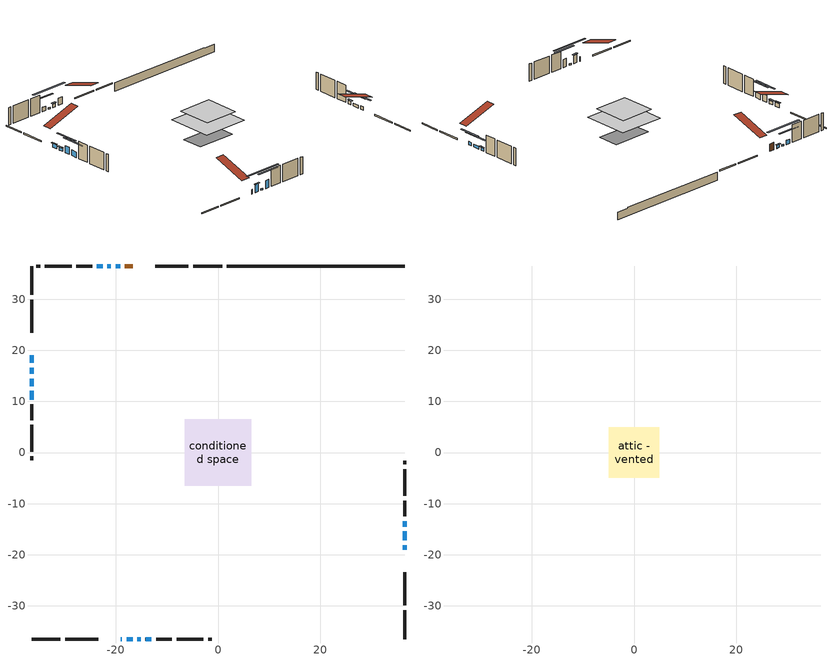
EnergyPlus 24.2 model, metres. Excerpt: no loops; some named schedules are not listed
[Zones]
conditioned space
 floor outside (Floor1 construction): -2.45,-2.45 -2.45,2.45 2.45,2.45 2.45,-2.45 z0.53
 floor adiabatic (AdiabaticFloorConstruction): -6.52,-6.52 -6.52,6.52 6.52,6.52 6.52,-6.52 z2.97
 floor foundation (Slab1 construction): -5.66,-3.03 -5.66,3.03 5.66,3.03 5.66,-3.03 z-1.78
 wall outside (RimJoist1 construction): 0.82,36.49 -4.84,36.49 / -36.49,-36.49 -30.83,-36.49 / -36.49,36.49 -36.49,30.83 / 36.49,-36.49 36.49,-30.83 z0.53:0.83
 wall outside (RimJoist2 construction): -5.77,36.49 -12.29,36.49 / -29.9,-36.49 -23.39,-36.49 / -36.49,29.9 -36.49,23.39 / 36.49,-29.9 36.49,-23.39 z0.53:0.83
 wall outside (AdiabaticWallConstruction 1): -16.68,36.49 -18.22,36.49 z0.53:2.56
 wall outside (AdiabaticWallConstruction): -19,-36.49 -18.8,-36.49 z0.53:1.75; -19.15,36.49 -20.04,36.49 / -36.49,16.6 -36.49,15.4 / 36.49,-19 36.49,-18.11 / 36.49,-14.5 36.49,-13.43 z0.53:1.47; -17.87,-36.49 -16.73,-36.49 / -14.19,-36.49 -13.04,-36.49 z0.53:2.79; -36.49,19 -36.49,17.53 z0.53:1.67; -20.97,36.49 -21.65,36.49 / -15.8,-36.49 -15.11,-36.49 z0.53:0.97; 36.49,-17.18 36.49,-15.43 z0.53:1.27; -22.58,36.49 -23.73,36.49 z0.53:1.73; -36.49,14.48 -36.49,13 z0.53:2.51; -36.49,12.07 -36.49,10.32 z0.53:2.08
 wall outside (Wall1 construction): -24.65,36.49 -27.73,36.49 / -12.11,-36.49 -9.03,-36.49 / -36.49,9.39 -36.49,6.31 / 36.49,-12.5 36.49,-9.42 z0.53:5.41
 wall outside (Wall2 construction): -28.66,36.49 -33.89,36.49 / -8.1,-36.49 -2.87,-36.49 / -36.49,5.38 -36.49,0.15 / 36.49,-8.5 36.49,-3.26 z0.53:5.41
 wall outside (Wall3 construction): -34.82,36.49 -35.56,36.49 / -1.94,-36.49 -1.2,-36.49 / -36.49,-0.78 -36.49,-1.52 / 36.49,-2.33 36.49,-1.59 z0.53:5.41
 wall foundation (FoundationWall1 construction): 1.74,36.49,-1.78 1.74,36.49,0.53 33.02,36.49,0.53 33.02,36.49,0.36 36.49,36.49,0.36 36.49,36.49,-1.78
 window (WindowConstruction 11): -19,-36.49 -18.8,-36.49 z0.53:1.75
 window (WindowConstruction 7): -19.15,36.49 -20.04,36.49 z0.53:1.47
 window (WindowConstruction 8): -17.87,-36.49 -16.73,-36.49 z0.53:2.79
 window (WindowConstruction 9): -36.49,19 -36.49,17.53 z0.53:1.67
 window (WindowConstruction 10): -36.49,16.6 -36.49,15.4 z0.53:1.47
 window (WindowConstruction 12): -20.97,36.49 -21.65,36.49 z0.53:0.96
 window (WindowConstruction 13): -15.8,-36.49 -15.11,-36.49 z0.53:0.96
 window (WindowConstruction): 36.49,-19 36.49,-18.11 z0.53:1.47
 window (WindowConstruction 1): 36.49,-17.18 36.49,-15.43 z0.53:1.27
 window (WindowConstruction 2): -22.58,36.49 -23.72,36.49 z0.53:1.72
 window (WindowConstruction 3): -14.18,-36.49 -13.04,-36.49 z0.53:2.79
 window (WindowConstruction 4): -36.49,14.47 -36.49,13 z0.53:2.51
 window (WindowConstruction 5): -36.49,12.07 -36.49,10.32 z0.53:2.08
 window (WindowConstruction 6): 36.49,-14.5 36.49,-13.43 z0.53:1.47
 door (Door): -16.68,36.49 -18.22,36.49 z0.53:2.56
 ceiling adiabatic (AdiabaticFloorConstruction): 6.52,-6.52 6.52,6.52 -6.52,6.52 -6.52,-6.52 z2.97
attic - vented
 floor to conditioned space (Floor2 construction Reversed): -4.93,-4.93 -4.93,4.93 4.93,4.93 4.93,-4.93 z5.41
 roof outside (Roof1 construction): -15.75,36.49,5.41 -15.75,26.89,8.61 -13.22,26.89,8.61 -13.22,36.49,5.41; -19.93,-36.49,5.41 -19.93,-26.89,8.61 -22.46,-26.89,8.61 -22.46,-36.49,5.41; -36.49,19.93,5.41 -26.89,19.93,8.61 -26.89,22.46,8.61 -36.49,22.46,5.41; 36.49,-19.93,5.41 26.89,-19.93,8.61 26.89,-22.46,8.61 36.49,-22.46,5.41
shading: -20.24,36.49 -18.95,36.49 -18.95,36.9 -20.24,36.9 z1.67; -16.53,-36.49 -18.07,-36.49 -18.07,-36.9 -16.53,-36.9 z2.99; -36.49,17.33 -36.49,19.2 -36.9,19.2 -36.9,17.33 z1.87; -36.49,15.2 -36.49,16.8 -36.9,16.8 -36.9,15.2 z1.67; -26.83,36.49 -15.79,36.49 -15.79,36.9 -26.83,36.9 z6.14; -9.94,-36.49 -20.98,-36.49 -20.98,-36.9 -9.94,-36.9 z6.14; 36.49,-15.42 36.49,-21.69 36.9,-21.69 36.9,-15.42 z4.16; 36.49,-12.74 36.49,-19.87 36.9,-19.87 36.9,-12.74 z3.96; -26.42,36.49 -19.89,36.49 -19.89,36.9 -26.42,36.9 z4.42; -10.35,-36.49 -16.88,-36.49 -16.88,-36.9 -10.35,-36.9 z5.48; -36.49,10.31 -36.49,17.17 -36.9,17.17 -36.9,10.31 z5.2; -36.49,7.63 -36.49,14.77 -36.9,14.77 -36.9,7.63 z4.77; 36.49,-13.23 36.49,-14.7 36.9,-14.7 36.9,-13.23 z1.67
[Building]
Building 1: Terrain=Suburbs
[Site:Location]
Erieau AUT_ON: Latitude {deg}=42.25; Longitude {deg}=-81.9; Time Zone {hr}=-5; Elevation {m}=178; Keep Site Location Information=Yes
[Site:GroundTemperature:Shallow]
5.2292, 3.30147, 3.1471, 4.0619, 7.73432, 11.3896, 14.5586, 16.5661, 16.7366, 15.1039, 12.0157, 8.47254
[Site:WaterMainsTemperature]
Calculation Method=Schedule; Temperature Schedule=mains temperature schedule
[Material] Roughness=Rough; Thermal Absorptance=0.9
Name | Thickness {m} | Conductivity {W/m-K} | Density {kg/m3} | Specific Heat {J/kg-K} | Solar Absorptance | Visible Absorptance
asphalt or fiberglass shingles | 0.00635 | 0.162714 | 1121.4 | 1465.45 | 0.4 | 0.4
ceiling loosefill ins | 0.169333 | 0.0480833 | 16.02 | 1046.75 | 0.7 | 0.7
ceiling stud and cavity | 0.1397 | 0.110497 | 65.682 | 1177.47 | 0.7 | 0.7
concrete 4.0 in. | 0.1016 | 1.803125 | 2242.8 | 837.4 | 0.7 | 0.7
concrete 8.0 in. | 0.2032 | 1.803125 | 2242.8 | 837.4 | 0.7 | 0.7
door material | 0.04445 | 0.053851 | 512.64 | 1214.23 | 0.7 | 0.7
exterior vertical ins | 0.0454343 | 0.029427 | 32.04 | 1214.23 | 0.7 | 0.7
floor covering | 0.0127 | 0.0433444 | 54.468 | 1339.84 | 0.6 | 0.6
floor rigid ins; rim joist rigid ins; wall rigid ins | 0.051816 | 0.029427 | 32.04 | 1214.23 | 0.7 | 0.7
floor rigid ins 1; wall rigid ins 1 | 0.512978 | 0.029427 | 32.04 | 1214.23 | 0.7 | 0.7
floor stud and cavity | 0.1397 | 0.109704 | 92.3553 | 1139.71 | 0.7 | 0.7
floor stud and cavity 1 | 0.1397 | 1.75129 | 37.0049 | 1207.88 | 0.7 | 0.7
furniture material conditioned space 1 | 0.1524 | 0.115458 | 640.8 | 1214.23 | 0.6 | 0.6
gypsum board | 0.0127 | 0.160291 | 801 | 837.4 | 0.6 | 0.6
gypsum board 1 | 0.0127 | 0.160291 | 801 | 837.4 | 0.7 | 0.7
osb sheathing 0.5 in. | 0.0127 | 0.115458 | 512.64 | 1214.23 | 0.7 | 0.7
osb sheathing 0.75 in. | 0.01905 | 0.115458 | 512.64 | 1214.23 | 0.7 | 0.7
osb sheathing 2.0 in. | 0.0508 | 0.115458 | 512.64 | 1214.23 | 0.7 | 0.7
rim joist stud and cavity | 0.0508 | 0.0406006 | 125.044 | 1163.47 | 0.6 | 0.6
rim joist stud and cavity 1 | 0.0508 | 0.0332151 | 125.044 | 1163.47 | 0.6 | 0.6
wall stud and cavity | 0.1397 | 0.17173 | 139.0536 | 1170.24 | 0.7 | 0.7
wall stud and cavity 1 | 0.1397 | 0.16633 | 139.0536 | 1170.24 | 0.7 | 0.7
wall stud and cavity 2 | 0.1397 | 0.31114 | 139.0536 | 1170.24 | 0.7 | 0.7
wall stud and cavity 3 | 0.0889 | 0.380278 | 52.3479 | 1209.89 | 0.7 | 0.7
wall stud and cavity 4 | 0.0889 | 0.391764 | 83.0341 | 1211.67 | 0.7 | 0.7
wood siding | 0.0254 | 0.102417 | 544.68 | 1172.36 | 0.4 | 0.4
wood siding 1; wood siding 2; wood siding 3 | 0.0254 | 0.102417 | 544.68 | 1172.36 | 0.7 | 0.7
[WindowMaterial:SimpleGlazingSystem]
Name | U-Factor {W/m2-K} | Solar Heat Gain Coefficient
WindowMaterial | 2.50229 | 0.59
WindowMaterial 1 | 2.47788 | 0.61
WindowMaterial 10 | 7.55231 | 0.54
WindowMaterial 11 | 3.02297 | 0.55
WindowMaterial 2 | 2.447218 | 0.62
WindowMaterial 3 | 2.07644 | 0.58
WindowMaterial 4 | 2.9378 | 0.62
WindowMaterial 5 | 2.38646 | 0.64
WindowMaterial 6 | 2.58576 | 0.56
WindowMaterial 7 | 2.40066 | 0.64
WindowMaterial 8 | 2.42905 | 0.63
WindowMaterial 9 | 2.46993 | 0.61
[Construction]
AdiabaticFloorConstruction: floor stud and cavity 1, floor rigid ins 1, osb sheathing 0.75 in., floor covering
AdiabaticWallConstruction: wood siding 2, wall rigid ins 1, wall stud and cavity 3, gypsum board
AdiabaticWallConstruction 1: wood siding 3, wall rigid ins 1, wall stud and cavity 3, gypsum board
Door: door material
Floor1 construction: floor stud and cavity, floor rigid ins, osb sheathing 0.75 in., floor covering
Floor2 construction Reversed: gypsum board, ceiling stud and cavity, ceiling loosefill ins
FoundationWall1 construction: concrete 8.0 in., gypsum board 1
furniture construction conditioned space 1: furniture material conditioned space 1
PartitionWallConstruction: gypsum board, wall stud and cavity 4, gypsum board
RimJoist1 construction: wood siding 1, rim joist rigid ins, osb sheathing 2.0 in., rim joist stud and cavity
RimJoist2 construction: wood siding 1, osb sheathing 2.0 in., rim joist stud and cavity 1
Roof1 construction: asphalt or fiberglass shingles
Slab1 construction: concrete 4.0 in.
Wall1 construction: wood siding, wall rigid ins, osb sheathing 0.5 in., wall stud and cavity, gypsum board
Wall2 construction: wood siding, wall rigid ins, osb sheathing 0.5 in., wall stud and cavity 1, gypsum board
Wall3 construction: wood siding, wall rigid ins, osb sheathing 0.5 in., wall stud and cavity 2, gypsum board
WindowConstruction; WindowConstruction 7: WindowMaterial
WindowConstruction 1: WindowMaterial 1
WindowConstruction 10: WindowMaterial 9
WindowConstruction 11: WindowMaterial 10
WindowConstruction 12; WindowConstruction 13: WindowMaterial 11
WindowConstruction 2: WindowMaterial 2
WindowConstruction 3: WindowMaterial 3
WindowConstruction 4: WindowMaterial 4
WindowConstruction 5: WindowMaterial 5
WindowConstruction 6: WindowMaterial 6
WindowConstruction 8: WindowMaterial 7
WindowConstruction 9: WindowMaterial 8
[Zone] Multiplier=1; Part of Total Floor Area=Yes
Name | Volume {m3}
attic - vented | 50.4676
conditioned space | 582.2
[Space]
Name | Zone | Volume {m3}
attic - vented 1 | attic - vented | 50.4676
conditioned space 1 | conditioned space | 582.2
[ZoneInfiltration:EffectiveLeakageArea]
infil attic - vented 1: Zone or Space=attic - vented 1; Schedule=Always On Discrete; Effective Air Leakage Area {cm2}=4663.2; Stack Coefficient=0.000222528; Wind Coefficient=1.00789e-05
[ZoneMixing]
whole house fan mix: Zone or Space=attic - vented; Schedule=Always On Continuous; Design Flow Rate Calculation Method=Flow/Zone; Design Flow Rate {m3/s}=0; Source Zone or Space=conditioned space
[SurfaceProperty:ExposedFoundationPerimeter]
Slab1: Exposed Perimeter Calculation Method=TotalExposedPerimeter; Total Exposed Perimeter {m}=34.747
[InternalMass] Zone or ZoneList=conditioned space; Space or SpaceList=conditioned space 1
Name | Construction | Surface Area {m2}
furniture mass conditioned space 1 | furniture construction conditioned space 1 | 105.128
partition wall mass | PartitionWallConstruction | 262.82
[Lights]
interior lighting: Zone or ZoneList or Space or SpaceList=conditioned space 1; Schedule=interior lighting schedule; Design Level Calculation Method=LightingLevel; Lighting Level {W}=343.2; Return Air Fraction=0; Fraction Radiant=0.6; Fraction Visible=0.2; Fraction Replaceable=1
[People]
occupants: Zone or ZoneList or Space or SpaceList=conditioned space 1; Number of People Schedule=occupants schedule; Number of People Calculation Method=People; Number of People=3; Fraction Radiant=0.314171; Sensible Heat Fraction=0.56303; Activity Level Schedule=occupants activity schedule; Carbon Dioxide Generation Rate {m3/s-W}=0; Enable ASHRAE 55 Comfort Warnings=No; Mean Radiant Temperature Calculation Type=EnclosureAveraged
[ElectricEquipment] Zone or ZoneList or Space or SpaceList=conditioned space 1; Design Level Calculation Method=EquipmentLevel
Name | Schedule | Design Level {W} | Fraction Latent | Fraction Radiant | Fraction Lost
clothes dryer | clothes dryer schedule | 140.772 | 0.015 | 0.081 | 0.85
clothes washer | clothes washer schedule | 32.1985 | 0.03 | 0.162 | 0.7
cooking range | cooking range schedule | 215.147 | 0.08 | 0.432 | 0.2
dishwasher | dishwasher schedule | 66.8632 | 0.3 | 0.18 | 0.4
fridge | fridge schedule | 72.9452 | 0 | 0.6 | 0
mech vent bath fan 0 | mech vent bath fan 0 schedule | 50.2 | 0 | 0 | 1
mech vent bath fan 1 | mech vent bath fan 1 schedule | 50.2 | 0 | 0 | 1
mech vent bath fan 2 | mech vent bath fan 2 schedule | 50.2 | 0 | 0 | 1
mech vent bath fan 3 | mech vent bath fan 3 schedule | 50.2 | 0 | 0 | 1
mech vent house fan | mech vent house fan schedule | 0 | 0 | 0 | 1
mech vent house fan cfis | mech vent house fan cfis schedule | 0 | 0 | 0 | 0
mech vent range fan 0 | mech vent range fan 0 schedule | 57 | 0 | 0 | 1
misc plug loads | misc plug loads schedule | 494.7 | 0.045 | 0.513 | 0.1
whole house fan | Always On Discrete | 0 | 0 | 0 | 1
[OtherEquipment] Zone or ZoneList or Space or SpaceList=conditioned space 1; Design Level Calculation Method=EquipmentLevel
Name | Fuel Type | Schedule | Design Level {W} | Fraction Latent | Fraction Radiant | Fraction Lost
clothes dryer 1 | Electricity | clothes dryer schedule | 0 | 0.015 | 0.081 | 0.85
cooking range 1 | Electricity | cooking range schedule | 0 | 0.08 | 0.432 | 0.2
general water use latent | None | general water use schedule | 62.594 | 1 | 0 | 0
general water use sensible | None | general water use schedule | -61.6891 | 0 | 0.6 | 0
mech vent house fan latent load | None | Always On Discrete | 0 | 1 | 0 | 0
mech vent house fan sensible load | None | Always On Discrete | 0 | 0 | 0 | 0
water heater energy adjustment1 | NaturalGas | Always On Discrete | 0.01 | 0 | 0 | 1
[ZoneInfiltration:DesignFlowRate] Zone or ZoneList or Space or SpaceList=conditioned space 1; Schedule=Always On Discrete; Design Flow Rate Calculation Method=Flow/Zone; Design Flow Rate {m3/s}=0
infil flow; natural vent flow; whole house fan flow
[Foundation:Kiva]
Foundation Kiva 1: Initial Indoor Air Temperature {C}=18; Wall Height Above Grade {m}=0.529986; Wall Depth Below Slab {m}=0.2032; Custom Block Material Name 1=exterior vertical ins; Custom Block Depth 1 {m}=2.30999; Custom Block X Position 1 {m}=0.2159; Custom Block Z Position 1 {m}=0
[Foundation:Kiva:Settings]
Soil Conductivity {W/m-K}=0.849921; Soil Density {kg/m3}=1842.3; Soil Specific Heat {J/kg-K}=418.7; Ground Solar Absorptivity=0.9; Ground Thermal Absorptivity=0.9; Ground Surface Roughness {m}=0.03; Far-Field Width {m}=40; Deep-Ground Boundary Condition=ZeroFlux; Deep-Ground Depth {m}=40; Minimum Cell Dimension {m}=0.2; Maximum Cell Growth Coefficient=3; Simulation Timestep=Timestep
[Exterior:Lights]
exterior lighting: Schedule=exterior lighting schedule; Design Level {W}=75.6
[Schedule:Constant]
Name | Hourly Value
Always On Continuous; mech vent house fan schedule; mech vent house fan cfis schedule; Always On Discrete | 1
occupants activity schedule | 117.228
fridge schedule | 0
[Schedule:Week:Daily]
interior lighting schedule Week Rule - Jan1-Jan27: interior lighting schedule day, interior lighting schedule day, interior lighting schedule day, interior lighting schedule day, interior lighting schedule day, interior lighting schedule day, interior lighting schedule day, interior lighting schedule default day, interior lighting schedule default day, interior lighting schedule default day, interior lighting schedule default day, interior lighting schedule default day
interior lighting schedule Week Rule - Jan28-Feb3: interior lighting schedule day, interior lighting schedule day, interior lighting schedule day, interior lighting schedule day, interior lighting schedule day 1, interior lighting schedule day 1, interior lighting schedule day 1, interior lighting schedule default day, interior lighting schedule default day, interior lighting schedule default day, interior lighting schedule default day, interior lighting schedule default day
interior lighting schedule Week Rule - Feb4-Feb24: interior lighting schedule day 1, interior lighting schedule day 1, interior lighting schedule day 1, interior lighting schedule day 1, interior lighting schedule day 1, interior lighting schedule day 1, interior lighting schedule day 1, interior lighting schedule default day, interior lighting schedule default day, interior lighting schedule default day, interior lighting schedule default day, interior lighting schedule default day
interior lighting schedule Week Rule - Feb25-Mar3: interior lighting schedule day 1, interior lighting schedule day 1, interior lighting schedule day 1, interior lighting schedule day 1, interior lighting schedule day 2, interior lighting schedule day 2, interior lighting schedule day 2, interior lighting schedule default day, interior lighting schedule default day, interior lighting schedule default day, interior lighting schedule default day, interior lighting schedule default day
interior lighting schedule Week Rule - Mar4-Mar31: interior lighting schedule day 2, interior lighting schedule day 2, interior lighting schedule day 2, interior lighting schedule day 2, interior lighting schedule day 2, interior lighting schedule day 2, interior lighting schedule day 2, interior lighting schedule default day, interior lighting schedule default day, interior lighting schedule default day, interior lighting schedule default day, interior lighting schedule default day
interior lighting schedule Week Rule - Apr1-Apr28: interior lighting schedule day 3, interior lighting schedule day 3, interior lighting schedule day 3, interior lighting schedule day 3, interior lighting schedule day 3, interior lighting schedule day 3, interior lighting schedule day 3, interior lighting schedule default day, interior lighting schedule default day, interior lighting schedule default day, interior lighting schedule default day, interior lighting schedule default day
interior lighting schedule Week Rule - Apr29-May5: interior lighting schedule day 3, interior lighting schedule day 3, interior lighting schedule day 4, interior lighting schedule day 4, interior lighting schedule day 4, interior lighting schedule day 4, interior lighting schedule day 4, interior lighting schedule default day, interior lighting schedule default day, interior lighting schedule default day, interior lighting schedule default day, interior lighting schedule default day
interior lighting schedule Week Rule - May6-May26: interior lighting schedule day 4, interior lighting schedule day 4, interior lighting schedule day 4, interior lighting schedule day 4, interior lighting schedule day 4, interior lighting schedule day 4, interior lighting schedule day 4, interior lighting schedule default day, interior lighting schedule default day, interior lighting schedule default day, interior lighting schedule default day, interior lighting schedule default day
interior lighting schedule Week Rule - May27-Jun2: interior lighting schedule day 4, interior lighting schedule day 4, interior lighting schedule day 4, interior lighting schedule day 4, interior lighting schedule day 4, interior lighting schedule day 5, interior lighting schedule day 5, interior lighting schedule default day, interior lighting schedule default day, interior lighting schedule default day, interior lighting schedule default day, interior lighting schedule default day
interior lighting schedule Week Rule - Jun3-Jun30: interior lighting schedule day 5, interior lighting schedule day 5, interior lighting schedule day 5, interior lighting schedule day 5, interior lighting schedule day 5, interior lighting schedule day 5, interior lighting schedule day 5, interior lighting schedule default day, interior lighting schedule default day, interior lighting schedule default day, interior lighting schedule default day, interior lighting schedule default day
interior lighting schedule Week Rule - Jul1-Jul28: interior lighting schedule day 6, interior lighting schedule day 6, interior lighting schedule day 6, interior lighting schedule day 6, interior lighting schedule day 6, interior lighting schedule day 6, interior lighting schedule day 6, interior lighting schedule default day, interior lighting schedule default day, interior lighting schedule default day, interior lighting schedule default day, interior lighting schedule default day
interior lighting schedule Week Rule - Jul29-Aug4: interior lighting schedule day 6, interior lighting schedule day 6, interior lighting schedule day 6, interior lighting schedule day 7, interior lighting schedule day 7, interior lighting schedule day 7, interior lighting schedule day 7, interior lighting schedule default day, interior lighting schedule default day, interior lighting schedule default day, interior lighting schedule default day, interior lighting schedule default day
interior lighting schedule Week Rule - Aug5-Aug25: interior lighting schedule day 7, interior lighting schedule day 7, interior lighting schedule day 7, interior lighting schedule day 7, interior lighting schedule day 7, interior lighting schedule day 7, interior lighting schedule day 7, interior lighting schedule default day, interior lighting schedule default day, interior lighting schedule default day, interior lighting schedule default day, interior lighting schedule default day
interior lighting schedule Week Rule - Aug26-Sep1: interior lighting schedule day 7, interior lighting schedule day 7, interior lighting schedule day 7, interior lighting schedule day 7, interior lighting schedule day 7, interior lighting schedule day 7, interior lighting schedule day 8, interior lighting schedule default day, interior lighting schedule default day, interior lighting schedule default day, interior lighting schedule default day, interior lighting schedule default day
interior lighting schedule Week Rule - Sep2-Sep29: interior lighting schedule day 8, interior lighting schedule day 8, interior lighting schedule day 8, interior lighting schedule day 8, interior lighting schedule day 8, interior lighting schedule day 8, interior lighting schedule day 8, interior lighting schedule default day, interior lighting schedule default day, interior lighting schedule default day, interior lighting schedule default day, interior lighting schedule default day
interior lighting schedule Week Rule - Sep30-Oct6: interior lighting schedule day 8, interior lighting schedule day 9, interior lighting schedule day 9, interior lighting schedule day 9, interior lighting schedule day 9, interior lighting schedule day 9, interior lighting schedule day 9, interior lighting schedule default day, interior lighting schedule default day, interior lighting schedule default day, interior lighting schedule default day, interior lighting schedule default day
interior lighting schedule Week Rule - Oct7-Oct27: interior lighting schedule day 9, interior lighting schedule day 9, interior lighting schedule day 9, interior lighting schedule day 9, interior lighting schedule day 9, interior lighting schedule day 9, interior lighting schedule day 9, interior lighting schedule default day, interior lighting schedule default day, interior lighting schedule default day, interior lighting schedule default day, interior lighting schedule default day
interior lighting schedule Week Rule - Oct28-Nov3: interior lighting schedule day 9, interior lighting schedule day 9, interior lighting schedule day 9, interior lighting schedule day 9, interior lighting schedule day 10, interior lighting schedule day 10, interior lighting schedule day 10, interior lighting schedule default day, interior lighting schedule default day, interior lighting schedule default day, interior lighting schedule default day, interior lighting schedule default day
interior lighting schedule Week Rule - Nov4-Nov24: interior lighting schedule day 10, interior lighting schedule day 10, interior lighting schedule day 10, interior lighting schedule day 10, interior lighting schedule day 10, interior lighting schedule day 10, interior lighting schedule day 10, interior lighting schedule default day, interior lighting schedule default day, interior lighting schedule default day, interior lighting schedule default day, interior lighting schedule default day
interior lighting schedule Week Rule - Nov25-Dec1: interior lighting schedule day 10, interior lighting schedule day 10, interior lighting schedule day 10, interior lighting schedule day 10, interior lighting schedule day 10, interior lighting schedule day 10, interior lighting schedule day 11, interior lighting schedule default day, interior lighting schedule default day, interior lighting schedule default day, interior lighting schedule default day, interior lighting schedule default day
interior lighting schedule Week Rule - Dec2-Dec31: interior lighting schedule day 11, interior lighting schedule day 11, interior lighting schedule day 11, interior lighting schedule day 11, interior lighting schedule day 11, interior lighting schedule day 11, interior lighting schedule day 11, interior lighting schedule default day, interior lighting schedule default day, interior lighting schedule default day, interior lighting schedule default day, interior lighting schedule default day
occupants schedule Week Rule - Jan1-Dec31: occupants schedule day, occupants schedule day, occupants schedule day, occupants schedule day, occupants schedule day, occupants schedule day, occupants schedule day, occupants schedule default day, occupants schedule default day, occupants schedule default day, occupants schedule default day, occupants schedule default day
clothes dryer schedule Week Rule - Jan1-Dec31: clothes dryer schedule day, clothes dryer schedule day, clothes dryer schedule day, clothes dryer schedule day, clothes dryer schedule day, clothes dryer schedule day, clothes dryer schedule day, clothes dryer schedule default day, clothes dryer schedule default day, clothes dryer schedule default day, clothes dryer schedule default day, clothes dryer schedule default day
clothes washer schedule Week Rule - Jan1-Dec31: clothes washer schedule day, clothes washer schedule day, clothes washer schedule day, clothes washer schedule day, clothes washer schedule day, clothes washer schedule day, clothes washer schedule day, clothes washer schedule default day, clothes washer schedule default day, clothes washer schedule default day, clothes washer schedule default day, clothes washer schedule default day
cooking range schedule Week Rule - Jan1-Dec31: cooking range schedule day, cooking range schedule day, cooking range schedule day, cooking range schedule day, cooking range schedule day, cooking range schedule day, cooking range schedule day, cooking range schedule default day, cooking range schedule default day, cooking range schedule default day, cooking range schedule default day, cooking range schedule default day
dishwasher schedule Week Rule - Jan1-Dec31: dishwasher schedule day, dishwasher schedule day, dishwasher schedule day, dishwasher schedule day, dishwasher schedule day, dishwasher schedule day, dishwasher schedule day, dishwasher schedule default day, dishwasher schedule default day, dishwasher schedule default day, dishwasher schedule default day, dishwasher schedule default day
mech vent bath fan 0 schedule Week Rule - Jan1-Dec31: mech vent bath fan 0 schedule day, mech vent bath fan 0 schedule day, mech vent bath fan 0 schedule day, mech vent bath fan 0 schedule day, mech vent bath fan 0 schedule day, mech vent bath fan 0 schedule day, mech vent bath fan 0 schedule day, mech vent bath fan 0 schedule default day, mech vent bath fan 0 schedule default day, mech vent bath fan 0 schedule default day, mech vent bath fan 0 schedule default day, mech vent bath fan 0 schedule default day
mech vent bath fan 1 schedule Week Rule - Jan1-Dec31: mech vent bath fan 1 schedule day, mech vent bath fan 1 schedule day, mech vent bath fan 1 schedule day, mech vent bath fan 1 schedule day, mech vent bath fan 1 schedule day, mech vent bath fan 1 schedule day, mech vent bath fan 1 schedule day, mech vent bath fan 1 schedule default day, mech vent bath fan 1 schedule default day, mech vent bath fan 1 schedule default day, mech vent bath fan 1 schedule default day, mech vent bath fan 1 schedule default day
mech vent bath fan 2 schedule Week Rule - Jan1-Dec31: mech vent bath fan 2 schedule day, mech vent bath fan 2 schedule day, mech vent bath fan 2 schedule day, mech vent bath fan 2 schedule day, mech vent bath fan 2 schedule day, mech vent bath fan 2 schedule day, mech vent bath fan 2 schedule day, mech vent bath fan 2 schedule default day, mech vent bath fan 2 schedule default day, mech vent bath fan 2 schedule default day, mech vent bath fan 2 schedule default day, mech vent bath fan 2 schedule default day
mech vent bath fan 3 schedule Week Rule - Jan1-Dec31: mech vent bath fan 3 schedule day, mech vent bath fan 3 schedule day, mech vent bath fan 3 schedule day, mech vent bath fan 3 schedule day, mech vent bath fan 3 schedule day, mech vent bath fan 3 schedule day, mech vent bath fan 3 schedule day, mech vent bath fan 3 schedule default day, mech vent bath fan 3 schedule default day, mech vent bath fan 3 schedule default day, mech vent bath fan 3 schedule default day, mech vent bath fan 3 schedule default day
mech vent range fan 0 schedule Week Rule - Jan1-Dec31: mech vent range fan 0 schedule day, mech vent range fan 0 schedule day, mech vent range fan 0 schedule day, mech vent range fan 0 schedule day, mech vent range fan 0 schedule day, mech vent range fan 0 schedule day, mech vent range fan 0 schedule day, mech vent range fan 0 schedule default day, mech vent range fan 0 schedule default day, mech vent range fan 0 schedule default day, mech vent range fan 0 schedule default day, mech vent range fan 0 schedule default day
misc plug loads schedule Week Rule - Jan1-Dec31: misc plug loads schedule day, misc plug loads schedule day, misc plug loads schedule day, misc plug loads schedule day, misc plug loads schedule day, misc plug loads schedule day, misc plug loads schedule day, misc plug loads schedule default day, misc plug loads schedule default day, misc plug loads schedule default day, misc plug loads schedule default day, misc plug loads schedule default day
general water use schedule Week Rule - Jan1-Dec31: general water use schedule day, general water use schedule day, general water use schedule day, general water use schedule day, general water use schedule day, general water use schedule day, general water use schedule day, general water use schedule default day, general water use schedule default day, general water use schedule default day, general water use schedule default day, general water use schedule default day
exterior lighting schedule Week Rule - Jan1-Jan27: exterior lighting schedule day, exterior lighting schedule day, exterior lighting schedule day, exterior lighting schedule day, exterior lighting schedule day, exterior lighting schedule day, exterior lighting schedule day, exterior lighting schedule default day, exterior lighting schedule default day, exterior lighting schedule default day, exterior lighting schedule default day, exterior lighting schedule default day
exterior lighting schedule Week Rule - Jan28-Feb3: exterior lighting schedule day, exterior lighting schedule day, exterior lighting schedule day, exterior lighting schedule day, exterior lighting schedule day 1, exterior lighting schedule day 1, exterior lighting schedule day 1, exterior lighting schedule default day, exterior lighting schedule default day, exterior lighting schedule default day, exterior lighting schedule default day, exterior lighting schedule default day
exterior lighting schedule Week Rule - Feb4-Feb24: exterior lighting schedule day 1, exterior lighting schedule day 1, exterior lighting schedule day 1, exterior lighting schedule day 1, exterior lighting schedule day 1, exterior lighting schedule day 1, exterior lighting schedule day 1, exterior lighting schedule default day, exterior lighting schedule default day, exterior lighting schedule default day, exterior lighting schedule default day, exterior lighting schedule default day
exterior lighting schedule Week Rule - Feb25-Mar3: exterior lighting schedule day 1, exterior lighting schedule day 1, exterior lighting schedule day 1, exterior lighting schedule day 1, exterior lighting schedule day 2, exterior lighting schedule day 2, exterior lighting schedule day 2, exterior lighting schedule default day, exterior lighting schedule default day, exterior lighting schedule default day, exterior lighting schedule default day, exterior lighting schedule default day
exterior lighting schedule Week Rule - Mar4-Mar31: exterior lighting schedule day 2, exterior lighting schedule day 2, exterior lighting schedule day 2, exterior lighting schedule day 2, exterior lighting schedule day 2, exterior lighting schedule day 2, exterior lighting schedule day 2, exterior lighting schedule default day, exterior lighting schedule default day, exterior lighting schedule default day, exterior lighting schedule default day, exterior lighting schedule default day
exterior lighting schedule Week Rule - Apr1-Apr28: exterior lighting schedule day 3, exterior lighting schedule day 3, exterior lighting schedule day 3, exterior lighting schedule day 3, exterior lighting schedule day 3, exterior lighting schedule day 3, exterior lighting schedule day 3, exterior lighting schedule default day, exterior lighting schedule default day, exterior lighting schedule default day, exterior lighting schedule default day, exterior lighting schedule default day
exterior lighting schedule Week Rule - Apr29-May5: exterior lighting schedule day 3, exterior lighting schedule day 3, exterior lighting schedule day 4, exterior lighting schedule day 4, exterior lighting schedule day 4, exterior lighting schedule day 4, exterior lighting schedule day 4, exterior lighting schedule default day, exterior lighting schedule default day, exterior lighting schedule default day, exterior lighting schedule default day, exterior lighting schedule default day
exterior lighting schedule Week Rule - May6-May26: exterior lighting schedule day 4, exterior lighting schedule day 4, exterior lighting schedule day 4, exterior lighting schedule day 4, exterior lighting schedule day 4, exterior lighting schedule day 4, exterior lighting schedule day 4, exterior lighting schedule default day, exterior lighting schedule default day, exterior lighting schedule default day, exterior lighting schedule default day, exterior lighting schedule default day
exterior lighting schedule Week Rule - May27-Jun2: exterior lighting schedule day 4, exterior lighting schedule day 4, exterior lighting schedule day 4, exterior lighting schedule day 4, exterior lighting schedule day 4, exterior lighting schedule day 5, exterior lighting schedule day 5, exterior lighting schedule default day, exterior lighting schedule default day, exterior lighting schedule default day, exterior lighting schedule default day, exterior lighting schedule default day
[Schedule:Year]
interior lighting schedule: interior lighting schedule Week Rule - Jan1-Jan27, 1, 1, 1, 27, interior lighting schedule Week Rule - Jan28-Feb3, 1, 28, 2, 3, interior lighting schedule Week Rule - Feb4-Feb24, 2, 4, 2, 24, interior lighting schedule Week Rule - Feb25-Mar3, 2, 25, 3, 3, interior lighting schedule Week Rule - Mar4-Mar31, 3, 4, 3, 31, interior lighting schedule Week Rule - Apr1-Apr28, 4, 1, 4, 28, interior lighting schedule Week Rule - Apr29-May5, 4, 29, 5, 5, interior lighting schedule Week Rule - May6-May26, 5, 6, 5, 26, interior lighting schedule Week Rule - May27-Jun2, 5, 27, 6, 2, interior lighting schedule Week Rule - Jun3-Jun30, 6, 3, 6, 30, interior lighting schedule Week Rule - Jul1-Jul28, 7, 1, 7, 28, interior lighting schedule Week Rule - Jul29-Aug4, 7, 29, 8, 4, interior lighting schedule Week Rule - Aug5-Aug25, 8, 5, 8, 25, interior lighting schedule Week Rule - Aug26-Sep1, 8, 26, 9, 1, interior lighting schedule Week Rule - Sep2-Sep29, 9, 2, 9, 29, interior lighting schedule Week Rule - Sep30-Oct6, 9, 30, 10, 6, interior lighting schedule Week Rule - Oct7-Oct27, 10, 7, 10, 27, interior lighting schedule Week Rule - Oct28-Nov3, 10, 28, 11, 3, interior lighting schedule Week Rule - Nov4-Nov24, 11, 4, 11, 24, interior lighting schedule Week Rule - Nov25-Dec1, 11, 25, 12, 1, interior lighting schedule Week Rule - Dec2-Dec31, 12, 2, 12, 31
occupants schedule: occupants schedule Week Rule - Jan1-Dec31, 1, 1, 12, 31
clothes dryer schedule: clothes dryer schedule Week Rule - Jan1-Dec31, 1, 1, 12, 31
clothes washer schedule: clothes washer schedule Week Rule - Jan1-Dec31, 1, 1, 12, 31
cooking range schedule: cooking range schedule Week Rule - Jan1-Dec31, 1, 1, 12, 31
dishwasher schedule: dishwasher schedule Week Rule - Jan1-Dec31, 1, 1, 12, 31
mech vent bath fan 0 schedule: mech vent bath fan 0 schedule Week Rule - Jan1-Dec31, 1, 1, 12, 31
mech vent bath fan 1 schedule: mech vent bath fan 1 schedule Week Rule - Jan1-Dec31, 1, 1, 12, 31
mech vent bath fan 2 schedule: mech vent bath fan 2 schedule Week Rule - Jan1-Dec31, 1, 1, 12, 31
mech vent bath fan 3 schedule: mech vent bath fan 3 schedule Week Rule - Jan1-Dec31, 1, 1, 12, 31
mech vent range fan 0 schedule: mech vent range fan 0 schedule Week Rule - Jan1-Dec31, 1, 1, 12, 31
misc plug loads schedule: misc plug loads schedule Week Rule - Jan1-Dec31, 1, 1, 12, 31
general water use schedule: general water use schedule Week Rule - Jan1-Dec31, 1, 1, 12, 31
exterior lighting schedule: exterior lighting schedule Week Rule - Jan1-Jan27, 1, 1, 1, 27, exterior lighting schedule Week Rule - Jan28-Feb3, 1, 28, 2, 3, exterior lighting schedule Week Rule - Feb4-Feb24, 2, 4, 2, 24, exterior lighting schedule Week Rule - Feb25-Mar3, 2, 25, 3, 3, exterior lighting schedule Week Rule - Mar4-Mar31, 3, 4, 3, 31, exterior lighting schedule Week Rule - Apr1-Apr28, 4, 1, 4, 28, exterior lighting schedule Week Rule - Apr29-May5, 4, 29, 5, 5, exterior lighting schedule Week Rule - May6-May26, 5, 6, 5, 26, exterior lighting schedule Week Rule - May27-Jun2, 5, 27, 6, 2, exterior lighting schedule Week Rule - Jun3-Jun30, 6, 3, 6, 30, exterior lighting schedule Week Rule - Jul1-Jul28, 7, 1, 7, 28, exterior lighting schedule Week Rule - Jul29-Aug4, 7, 29, 8, 4, exterior lighting schedule Week Rule - Aug5-Aug25, 8, 5, 8, 25, exterior lighting schedule Week Rule - Aug26-Sep1, 8, 26, 9, 1, exterior lighting schedule Week Rule - Sep2-Sep29, 9, 2, 9, 29, exterior lighting schedule Week Rule - Sep30-Oct6, 9, 30, 10, 6, exterior lighting schedule Week Rule - Oct7-Oct27, 10, 7, 10, 27, exterior lighting schedule Week Rule - Oct28-Nov3, 10, 28, 11, 3, exterior lighting schedule Week Rule - Nov4-Nov24, 11, 4, 11, 24, exterior lighting schedule Week Rule - Nov25-Dec1, 11, 25, 12, 1, exterior lighting schedule Week Rule - Dec2-Dec31, 12, 2, 12, 31
[Schedule:Compact]
mains temperature schedule: Through: 01/01, For: AllDays, Until: 24:00, 8.89333, Through: 01/02, For: AllDays, Until: 24:00, 8.82722, Through: 01/03, For: AllDays, Until: 24:00, 8.76167, Through: 01/04, For: AllDays, Until: 24:00, 8.69778, Through: 01/05, For: AllDays, Until: 24:00, 8.635, Through: 01/06, For: AllDays, Until: 24:00, 8.57333, Through: 01/07, For: AllDays, Until: 24:00, 8.51333, Through: 01/08, For: AllDays, Until: 24:00, 8.455, Through: 01/09, For: AllDays, Until: 24:00, 8.39778, Through: 01/10, For: AllDays, Until: 24:00, 8.34167, Through: 01/11, For: AllDays, Until: 24:00, 8.28722, Through: 01/12, For: AllDays, Until: 24:00, 8.23444, Through: 01/13, For: AllDays, Until: 24:00, 8.18278, Through: 01/14, For: AllDays, Until: 24:00, 8.13222, Through: 01/15, For: AllDays, Until: 24:00, 8.08389, Through: 01/16, For: AllDays, Until: 24:00, 8.03667, Through: 01/17, For: AllDays, Until: 24:00, 7.99111, Through: 01/18, For: AllDays, Until: 24:00, 7.94667, Through: 01/19, For: AllDays, Until: 24:00, 7.90389, Through: 01/20, For: AllDays, Until: 24:00, 7.86278, Through: 01/21, For: AllDays, Until: 24:00, 7.82333, Through: 01/22, For: AllDays, Until: 24:00, 7.78556, Through: 01/23, For: AllDays, Until: 24:00, 7.74889, Through: 01/24, For: AllDays, Until: 24:00, 7.71444, Through: 01/25, For: AllDays, Until: 24:00, 7.68111, Through: 01/26, For: AllDays, Until: 24:00, 7.64944, Through: 01/27, For: AllDays, Until: 24:00, 7.61944, Through: 01/28, For: AllDays, Until: 24:00, 7.59111, Through: 01/29, For: AllDays, Until: 24:00, 7.56444, Through: 01/30, For: AllDays, Until: 24:00, 7.53944, Through: 01/31, For: AllDays, Until: 24:00, 7.51611, Through: 02/01, For: AllDays, Until: 24:00, 7.49444, Through: 02/02, For: AllDays, Until: 24:00, 7.47389, Through: 02/03, For: AllDays, Until: 24:00, 7.45556, Through: 02/04, For: AllDays, Until: 24:00, 7.43889, Through: 02/05, For: AllDays, Until: 24:00, 7.42389, Through: 02/06, For: AllDays, Until: 24:00, 7.41056, Through: 02/07, For: AllDays, Until: 24:00, 7.39889, Through: 02/08, For: AllDays, Until: 24:00, 7.38833, Through: 02/09, For: AllDays, Until: 24:00, 7.38, Through: 02/10, For: AllDays, Until: 24:00, 7.37389, Through: 02/11, For: AllDays, Until: 24:00, 7.36889, Through: 02/12, For: AllDays, Until: 24:00, 7.36556, Through: 02/13, For: AllDays, Until: 24:00, 7.36389, Through: 02/14, For: AllDays, Until: 24:00, 7.36389, Through: 02/15, For: AllDays, Until: 24:00, 7.36611, Through: 02/16, For: AllDays, Until: 24:00, 7.36944, Through: 02/17, For: AllDays, Until: 24:00, 7.375, Through: 02/18, For: AllDays, Until: 24:00, 7.38167, Through: 02/19, For: AllDays, Until: 24:00, 7.39056, Through: 02/20, For: AllDays, Until: 24:00, 7.40056, Through: 02/21, For: AllDays, Until: 24:00, 7.41278, Through: 02/22, For: AllDays, Until: 24:00, 7.42667, Through: 02/23, For: AllDays, Until: 24:00, 7.44222, Through: 02/24, For: AllDays, Until: 24:00, 7.45889, Through: 02/25, For: AllDays, Until: 24:00, 7.47778, Through: 02/26, For: AllDays, Until: 24:00, 7.49833, Through: 02/27, For: AllDays, Until: 24:00, 7.52056, Through: 02/28, For: AllDays, Until: 24:00, 7.54444, Through: 03/01, For: AllDays, Until: 24:00, 7.56944, Through: 03/02, For: AllDays, Until: 24:00, 7.59667, Through: 03/03, For: AllDays, Until: 24:00, 7.62556, Through: 03/04, For: AllDays, Until: 24:00, 7.65556, Through: 03/05, For: AllDays, Until: 24:00, 7.68778, Through: 03/06, For: AllDays, Until: 24:00, 7.72111, Through: 03/07, For: AllDays, Until: 24:00, 7.75611, Through: 03/08, For: AllDays, Until: 24:00, 7.79278, Through: 03/09, For: AllDays, Until: 24:00, 7.83111, Through: 03/10, For: AllDays, Until: 24:00, 7.87111, Through: 03/11, For: AllDays, Until: 24:00, 7.91222, Through: 03/12, For: AllDays, Until: 24:00, 7.95556, Through: 03/13, For: AllDays, Until: 24:00, 8, Through: 03/14, For: AllDays, Until: 24:00, 8.04556, Through: 03/15, For: AllDays, Until: 24:00, 8.09333, Through: 03/16, For: AllDays, Until: 24:00, 8.14222, Through: 03/17, For: AllDays, Until: 24:00, 8.19278, Through: 03/18, For: AllDays, Until: 24:00, 8.24444, Through: 03/19, For: AllDays, Until: 24:00, 8.29778, Through: 03/20, For: AllDays, Until: 24:00, 8.35278, Through: 03/21, For: AllDays, Until: 24:00, 8.40889, Through: 03/22, For: AllDays, Until: 24:00, 8.46611, Through: 03/23, For: AllDays, Until: 24:00, 8.52556, Through: 03/24, For: AllDays, Until: 24:00, 8.58556, Through: 03/25, For: AllDays, Until: 24:00, 8.64722, Through: 03/26, For: AllDays, Until: 24:00, 8.71, Through: 03/27, For: AllDays, Until: 24:00, 8.77444, Through: 03/28, For: AllDays, Until: 24:00, 8.84, Through: 03/29, For: AllDays, Until: 24:00, 8.90667, Through: 03/30, For: AllDays, Until: 24:00, 8.975, Through: 03/31, For: AllDays, Until: 24:00, 9.04389, Through: 04/01, For: AllDays, Until: 24:00, 9.11444, Through: 04/02, For: AllDays, Until: 24:00, 9.18611, Through: 04/03, For: AllDays, Until: 24:00, 9.25889, Through: 04/04, For: AllDays, Until: 24:00, 9.33278, Through: 04/05, For: AllDays, Until: 24:00, 9.40833, Through: 04/06, For: AllDays, Until: 24:00, 9.48444, Through: 04/07, For: AllDays, Until: 24:00, 9.56167, Through: 04/08, For: AllDays, Until: 24:00, 9.64, Through: 04/09, For: AllDays, Until: 24:00, 9.71889, Through: 04/10, For: AllDays, Until: 24:00, 9.79944, Through: 04/11, For: AllDays, Until: 24:00, 9.88056, Through: 04/12, For: AllDays, Until: 24:00, 9.96333, Through: 04/13, For: AllDays, Until: 24:00, 10.0461, Through: 04/14, For: AllDays, Until: 24:00, 10.1306, Through: 04/15, For: AllDays, Until: 24:00, 10.2156, Through: 04/16, For: AllDays, Until: 24:00, 10.3011, Through: 04/17, For: AllDays, Until: 24:00, 10.3878, Through: 04/18, For: AllDays, Until: 24:00, 10.4756, Through: 04/19, For: AllDays, Until: 24:00, 10.5639, Through: 04/20, For: AllDays, Until: 24:00, 10.6528, Through: 04/21, For: AllDays, Until: 24:00, 10.7422, Through: 04/22, For: AllDays, Until: 24:00, 10.8328, Through: 04/23, For: AllDays, Until: 24:00, 10.9239, Through: 04/24, For: AllDays, Until: 24:00, 11.0156, Through: 04/25, For: AllDays, Until: 24:00, 11.1083, Through: 04/26, For: AllDays, Until: 24:00, 11.2011, Through: 04/27, For: AllDays, Until: 24:00, 11.295, Through: 04/28, For: AllDays, Until: 24:00, 11.3889, Through: 04/29, For: AllDays, Until: 24:00, 11.4833, Through: 04/30, For: AllDays, Until: 24:00, 11.5783, Through: 05/01, For: AllDays, Until: 24:00, 11.6739, Through: 05/02, For: AllDays, Until: 24:00, 11.77, Through: 05/03, For: AllDays, Until: 24:00, 11.8661, Through: 05/04, For: AllDays, Until: 24:00, 11.9633, Through: 05/05, For: AllDays, Until: 24:00, 12.06, Through: 05/06, For: AllDays, Until: 24:00, 12.1578, Through: 05/07, For: AllDays, Until: 24:00, 12.255, Through: 05/08, For: AllDays, Until: 24:00, 12.3533, Through: 05/09, For: AllDays, Until: 24:00, 12.4511, Through: 05/10, For: AllDays, Until: 24:00, 12.5494, Through: 05/11, For: AllDays, Until: 24:00, 12.6483, Through: 05/12, For: AllDays, Until: 24:00, 12.7467, Through: 05/13, For: AllDays, Until: 24:00, 12.8456, Through: 05/14, For: AllDays, Until: 24:00, 12.9444, Through: 05/15, For: AllDays, Until: 24:00, 13.0433, Through: 05/16, For: AllDays, Until: 24:00, 13.1422, Through: 05/17, For: AllDays, Until: 24:00, 13.2411, Through: 05/18, For: AllDays, Until: 24:00, 13.34, Through: 05/19, For: AllDays, Until: 24:00, 13.4383, Through: 05/20, For: AllDays, Until: 24:00, 13.5372, Through: 05/21, For: AllDays, Until: 24:00, 13.6356, Through: 05/22, For: AllDays, Until: 24:00, 13.7339, Through: 05/23, For: AllDays, Until: 24:00, 13.8322, Through: 05/24, For: AllDays, Until: 24:00, 13.9306, Through: 05/25, For: AllDays, Until: 24:00, 14.0283, Through: 05/26, For: AllDays, Until: 24:00, 14.1256, Through: 05/27, For: AllDays, Until: 24:00, 14.2228, Through: 05/28, For: AllDays, Until: 24:00, 14.3194, Through: 05/29, For: AllDays, Until: 24:00, 14.4161, Through: 05/30, For: AllDays, Until: 24:00, 14.5122, Through: 05/31, For: AllDays, Until: 24:00, 14.6078, Through: 06/01, For: AllDays, Until: 24:00, 14.7033, Through: 06/02, For: AllDays, Until: 24:00, 14.7978, Through: 06/03, For: AllDays, Until: 24:00, 14.8922, Through: 06/04, For: AllDays, Until: 24:00, 14.9861, Through: 06/05, For: AllDays, Until: 24:00, 15.0789, Through: 06/06, For: AllDays, Until: 24:00, 15.1717, Through: 06/07, For: AllDays, Until: 24:00, 15.2639, Through: 06/08, For: AllDays, Until: 24:00, 15.355, Through: 06/09, For: AllDays, Until: 24:00, 15.4456, Through: 06/10, For: AllDays, Until: 24:00, 15.5356, Through: 06/11, For: AllDays, Until: 24:00, 15.625, Through: 06/12, For: AllDays, Until: 24:00, 15.7139, Through: 06/13, For: AllDays, Until: 24:00, 15.8017, Through: 06/14, For: AllDays, Until: 24:00, 15.8883, Through: 06/15, For: AllDays, Until: 24:00, 15.9744, Through: 06/16, For: AllDays, Until: 24:00, 16.06, Through: 06/17, For: AllDays, Until: 24:00, 16.1444, Through: 06/18, For: AllDays, Until: 24:00, 16.2278, Through: 06/19, For: AllDays, Until: 24:00, 16.3106, Through: 06/20, For: AllDays, Until: 24:00, 16.3922, Through: 06/21, For: AllDays, Until: 24:00, 16.4728, Through: 06/22, For: AllDays, Until: 24:00, 16.5522, Through: 06/23, For: AllDays, Until: 24:00, 16.6311, Through: 06/24, For: AllDays, Until: 24:00, 16.7089, Through: 06/25, For: AllDays, Until: 24:00, 16.7856, Through: 06/26, For: AllDays, Until: 24:00, 16.8606, Through: 06/27, For: AllDays, Until: 24:00, 16.935, Through: 06/28, For: AllDays, Until: 24:00, 17.0083, Through: 06/29, For: AllDays, Until: 24:00, 17.0806, Through: 06/30, For: AllDays, Until: 24:00, 17.1511, Through: 07/01, For: AllDays, Until: 24:00, 17.2211, Through: 07/02, For: AllDays, Until: 24:00, 17.2894, Through: 07/03, For: AllDays, Until: 24:00, 17.3567, Through: 07/04, For: AllDays, Until: 24:00, 17.4228, Through: 07/05, For: AllDays, Until: 24:00, 17.4878, Through: 07/06, For: AllDays, Until: 24:00, 17.5511, Through: 07/07, For: AllDays, Until: 24:00, 17.6133, Through: 07/08, For: AllDays, Until: 24:00, 17.6739, Through: 07/09, For: AllDays, Until: 24:00, 17.7333, Through: 07/10, For: AllDays, Until: 24:00, 17.7911, Through: 07/11, For: AllDays, Until: 24:00, 17.8478, Through: 07/12, For: AllDays, Until: 24:00, 17.9033, Through: 07/13, For: AllDays, Until: 24:00, 17.9572, Through: 07/14, For: AllDays, Until: 24:00, 18.0094, Through: 07/15, For: AllDays, Until: 24:00, 18.0606, Through: 07/16, For: AllDays, Until: 24:00, 18.11, Through: 07/17, For: AllDays, Until: 24:00, 18.1578, Through: 07/18, For: AllDays, Until: 24:00, 18.2044, Through: 07/19, For: AllDays, Until: 24:00, 18.2494, Through: 07/20, For: AllDays, Until: 24:00, 18.2928, Through: 07/21, For: AllDays, Until: 24:00, 18.335, Through: 07/22, For: AllDays, Until: 24:00, 18.3756, Through: 07/23, For: AllDays, Until: 24:00, 18.4139, Through: 07/24, For: AllDays, Until: 24:00, 18.4517, Through: 07/25, For: AllDays, Until: 24:00, 18.4872, Through: 07/26, For: AllDays, Until: 24:00, 18.5211, Through: 07/27, For: AllDays, Until: 24:00, 18.5539, Through: 07/28, For: AllDays, Until: 24:00, 18.5844, Through: 07/29, For: AllDays, Until: 24:00, 18.6139, Through: 07/30, For: AllDays, Until: 24:00, 18.6417, Through: 07/31, For: AllDays, Until: 24:00, 18.6678, Through: 08/01, For: AllDays, Until: 24:00, 18.6917, Through: 08/02, For: AllDays, Until: 24:00, 18.7144, Through: 08/03, For: AllDays, Until: 24:00, 18.7356, Through: 08/04, For: AllDays, Until: 24:00, 18.755, Through: 08/05, For: AllDays, Until: 24:00, 18.7728, Through: 08/06, For: AllDays, Until: 24:00, 18.7889, Through: 08/07, For: AllDays, Until: 24:00, 18.8028, Through: 08/08, For: AllDays, Until: 24:00, 18.8156, Through: 08/09, For: AllDays, Until: 24:00, 18.8267, Through: 08/10, For: AllDays, Until: 24:00, 18.8361, Through: 08/11, For: AllDays, Until: 24:00, 18.8433, Through: 08/12, For: AllDays, Until: 24:00, 18.8494, Through: 08/13, For: AllDays, Until: 24:00, 18.8533, Through: 08/14, For: AllDays, Until: 24:00, 18.8561, Through: 08/15, For: AllDays, Until: 24:00, 18.8567, Through: 08/16, For: AllDays, Until: 24:00, 18.8561, Through: 08/17, For: AllDays, Until: 24:00, 18.8533, Through: 08/18, For: AllDays, Until: 24:00, 18.8489, Through: 08/19, For: AllDays, Until: 24:00, 18.8428, Through: 08/20, For: AllDays, Until: 24:00, 18.835, Through: 08/21, For: AllDays, Until: 24:00, 18.8256, Through: 08/22, For: AllDays, Until: 24:00, 18.8144, Through: 08/23, For: AllDays, Until: 24:00, 18.8017, Through: 08/24, For: AllDays, Until: 24:00, 18.7872, Through: 08/25, For: AllDays, Until: 24:00, 18.7711, Through: 08/26, For: AllDays, Until: 24:00, 18.7533, Through: 08/27, For: AllDays, Until: 24:00, 18.7339, Through: 08/28, For: AllDays, Until: 24:00, 18.7128, Through: 08/29, For: AllDays, Until: 24:00, 18.69, Through: 08/30, For: AllDays, Until: 24:00, 18.6656, Through: 08/31, For: AllDays, Until: 24:00, 18.6394, Through: 09/01, For: AllDays, Until: 24:00, 18.6117, Through: 09/02, For: AllDays, Until: 24:00, 18.5822, Through: 09/03, For: AllDays, Until: 24:00, 18.5511, Through: 09/04, For: AllDays, Until: 24:00, 18.5183, Through: 09/05, For: AllDays, Until: 24:00, 18.4839, Through: 09/06, For: AllDays, Until: 24:00, 18.4483, Through: 09/07, For: AllDays, Until: 24:00, 18.4111, Through: 09/08, For: AllDays, Until: 24:00, 18.3717, Through: 09/09, For: AllDays, Until: 24:00, 18.3311, Through: 09/10, For: AllDays, Until: 24:00, 18.2894, Through: 09/11, For: AllDays, Until: 24:00, 18.2456, Through: 09/12, For: AllDays, Until: 24:00, 18.2006, Through: 09/13, For: AllDays, Until: 24:00, 18.1539, Through: 09/14, For: AllDays, Until: 24:00, 18.1056, Through: 09/15, For: AllDays, Until: 24:00, 18.0561, Through: 09/16, For: AllDays, Until: 24:00, 18.005, Through: 09/17, For: AllDays, Until: 24:00, 17.9528, Through: 09/18, For: AllDays, Until: 24:00, 17.8983, Through: 09/19, For: AllDays, Until: 24:00, 17.8433, Through: 09/20, For: AllDays, Until: 24:00, 17.7867, Through: 09/21, For: AllDays, Until: 24:00, 17.7283, Through: 09/22, For: AllDays, Until: 24:00, 17.6689, Through: 09/23, For: AllDays, Until: 24:00, 17.6078, Through: 09/24, For: AllDays, Until: 24:00, 17.5456, Through: 09/25, For: AllDays, Until: 24:00, 17.4822, Through: 09/26, For: AllDays, Until: 24:00, 17.4172, Through: 09/27, For: AllDays, Until: 24:00, 17.3511, Through: 09/28, For: AllDays, Until: 24:00, 17.2839, Through: 09/29, For: AllDays, Until: 24:00, 17.215, Through: 09/30, For: AllDays, Until: 24:00, 17.1456, Through: 10/01, For: AllDays, Until: 24:00, 17.0744, Through: 10/02, For: AllDays, Until: 24:00, 17.0022, Through: 10/03, For: AllDays, Until: 24:00, 16.9289, Through: 10/04, For: AllDays, Until: 24:00, 16.8544, Through: 10/05, For: AllDays, Until: 24:00, 16.7789, Through: 10/06, For: AllDays, Until: 24:00, 16.7022, Through: 10/07, For: AllDays, Until: 24:00, 16.6244, Through: 10/08, For: AllDays, Until: 24:00, 16.5456, Through: 10/09, For: AllDays, Until: 24:00, 16.4661, Through: 10/10, For: AllDays, Until: 24:00, 16.385, Through: 10/11, For: AllDays, Until: 24:00, 16.3033, Through: 10/12, For: AllDays, Until: 24:00, 16.2206, Through: 10/13, For: AllDays, Until: 24:00, 16.1372, Through: 10/14, For: AllDays, Until: 24:00, 16.0528, Through: 10/15, For: AllDays, Until: 24:00, 15.9672, Through: 10/16, For: AllDays, Until: 24:00, 15.8811, Through: 10/17, For: AllDays, Until: 24:00, 15.7939, Through: 10/18, For: AllDays, Until: 24:00, 15.7061, Through: 10/19, For: AllDays, Until: 24:00, 15.6172, Through: 10/20, For: AllDays, Until: 24:00, 15.5283, Through: 10/21, For: AllDays, Until: 24:00, 15.4383, Through: 10/22, For: AllDays, Until: 24:00, 15.3472, Through: 10/23, For: AllDays, Until: 24:00, 15.2561, Through: 10/24, For: AllDays, Until: 24:00, 15.1639, Through: 10/25, For: AllDays, Until: 24:00, 15.0711, Through: 10/26, For: AllDays, Until: 24:00, 14.9778, Through: 10/27, For: AllDays, Until: 24:00, 14.8839, Through: 10/28, For: AllDays, Until: 24:00, 14.79, Through: 10/29, For: AllDays, Until: 24:00, 14.695, Through: 10/30, For: AllDays, Until: 24:00, 14.6, Through: 10/31, For: AllDays, Until: 24:00, 14.5039, Through: 11/01, For: AllDays, Until: 24:00, 14.4078, Through: 11/02, For: AllDays, Until: 24:00, 14.3111, Through: 11/03, For: AllDays, Until: 24:00, 14.2144, Through: 11/04, For: AllDays, Until: 24:00, 14.1172, Through: 11/05, For: AllDays, Until: 24:00, 14.02, Through: 11/06, For: AllDays, Until: 24:00, 13.9222, Through: 11/07, For: AllDays, Until: 24:00, 13.8239, Through: 11/08, For: AllDays, Until: 24:00, 13.7256, Through: 11/09, For: AllDays, Until: 24:00, 13.6272, Through: 11/10, For: AllDays, Until: 24:00, 13.5289, Through: 11/11, For: AllDays, Until: 24:00, 13.43, Through: 11/12, For: AllDays, Until: 24:00, 13.3311, Through: 11/13, For: AllDays, Until: 24:00, 13.2322, Through: 11/14, For: AllDays, Until: 24:00, 13.1333, Through: 11/15, For: AllDays, Until: 24:00, 13.0344, Through: 11/16, For: AllDays, Until: 24:00, 12.9356, Through: 11/17, For: AllDays, Until: 24:00, 12.8372, Through: 11/18, For: AllDays, Until: 24:00, 12.7383, Through: 11/19, For: AllDays, Until: 24:00, 12.6394, Through: 11/20, For: AllDays, Until: 24:00, 12.5411, Through: 11/21, For: AllDays, Until: 24:00, 12.4428, Through: 11/22, For: AllDays, Until: 24:00, 12.3444, Through: 11/23, For: AllDays, Until: 24:00, 12.2467, Through: 11/24, For: AllDays, Until: 24:00, 12.1494, Through: 11/25, For: AllDays, Until: 24:00, 12.0517, Through: 11/26, For: AllDays, Until: 24:00, 11.955, Through: 11/27, For: AllDays, Until: 24:00, 11.8583, Through: 11/28, For: AllDays, Until: 24:00, 11.7617, Through: 11/29, For: AllDays, Until: 24:00, 11.6661, Through: 11/30, For: AllDays, Until: 24:00, 11.5706, Through: 12/01, For: AllDays, Until: 24:00, 11.4756, Through: 12/02, For: AllDays, Until: 24:00, 11.3806, Through: 12/03, For: AllDays, Until: 24:00, 11.2867, Through: 12/04, For: AllDays, Until: 24:00, 11.1933, Through: 12/05, For: AllDays, Until: 24:00, 11.1, Through: 12/06, For: AllDays, Until: 24:00, 11.0078, Through: 12/07, For: AllDays, Until: 24:00, 10.9161, Through: 12/08, For: AllDays, Until: 24:00, 10.825, Through: 12/09, For: AllDays, Until: 24:00, 10.735, Through: 12/10, For: AllDays, Until: 24:00, 10.645, Through: 12/11, For: AllDays, Until: 24:00, 10.5561, Through: 12/12, For: AllDays, Until: 24:00, 10.4678, Through: 12/13, For: AllDays, Until: 24:00, 10.3806, Through: 12/14, For: AllDays, Until: 24:00, 10.2939, Through: 12/15, For: AllDays, Until: 24:00, 10.2083, Through: 12/16, For: AllDays, Until: 24:00, 10.1233, Through: 12/17, For: AllDays, Until: 24:00, 10.0389, Through: 12/18, For: AllDays, Until: 24:00, 9.95611, Through: 12/19, For: AllDays, Until: 24:00, 9.87389, Through: 12/20, For: AllDays, Until: 24:00, 9.79278, Through: 12/21, For: AllDays, Until: 24:00, 9.71222, Through: 12/22, For: AllDays, Until: 24:00, 9.63333, Through: 12/23, For: AllDays, Until: 24:00, 9.555, Through: 12/24, For: AllDays, Until: 24:00, 9.47778, Through: 12/25, For: AllDays, Until: 24:00, 9.40167, Through: 12/26, For: AllDays, Until: 24:00, 9.32667, Through: 12/27, For: AllDays, Until: 24:00, 9.25278, Through: 12/28, For: AllDays, Until: 24:00, 9.18, Through: 12/29, For: AllDays, Until: 24:00, 9.10833, Through: 12/30, For: AllDays, Until: 24:00, 9.03833, Through: 12/31, For: AllDays, Until: 24:00, 8.96889
